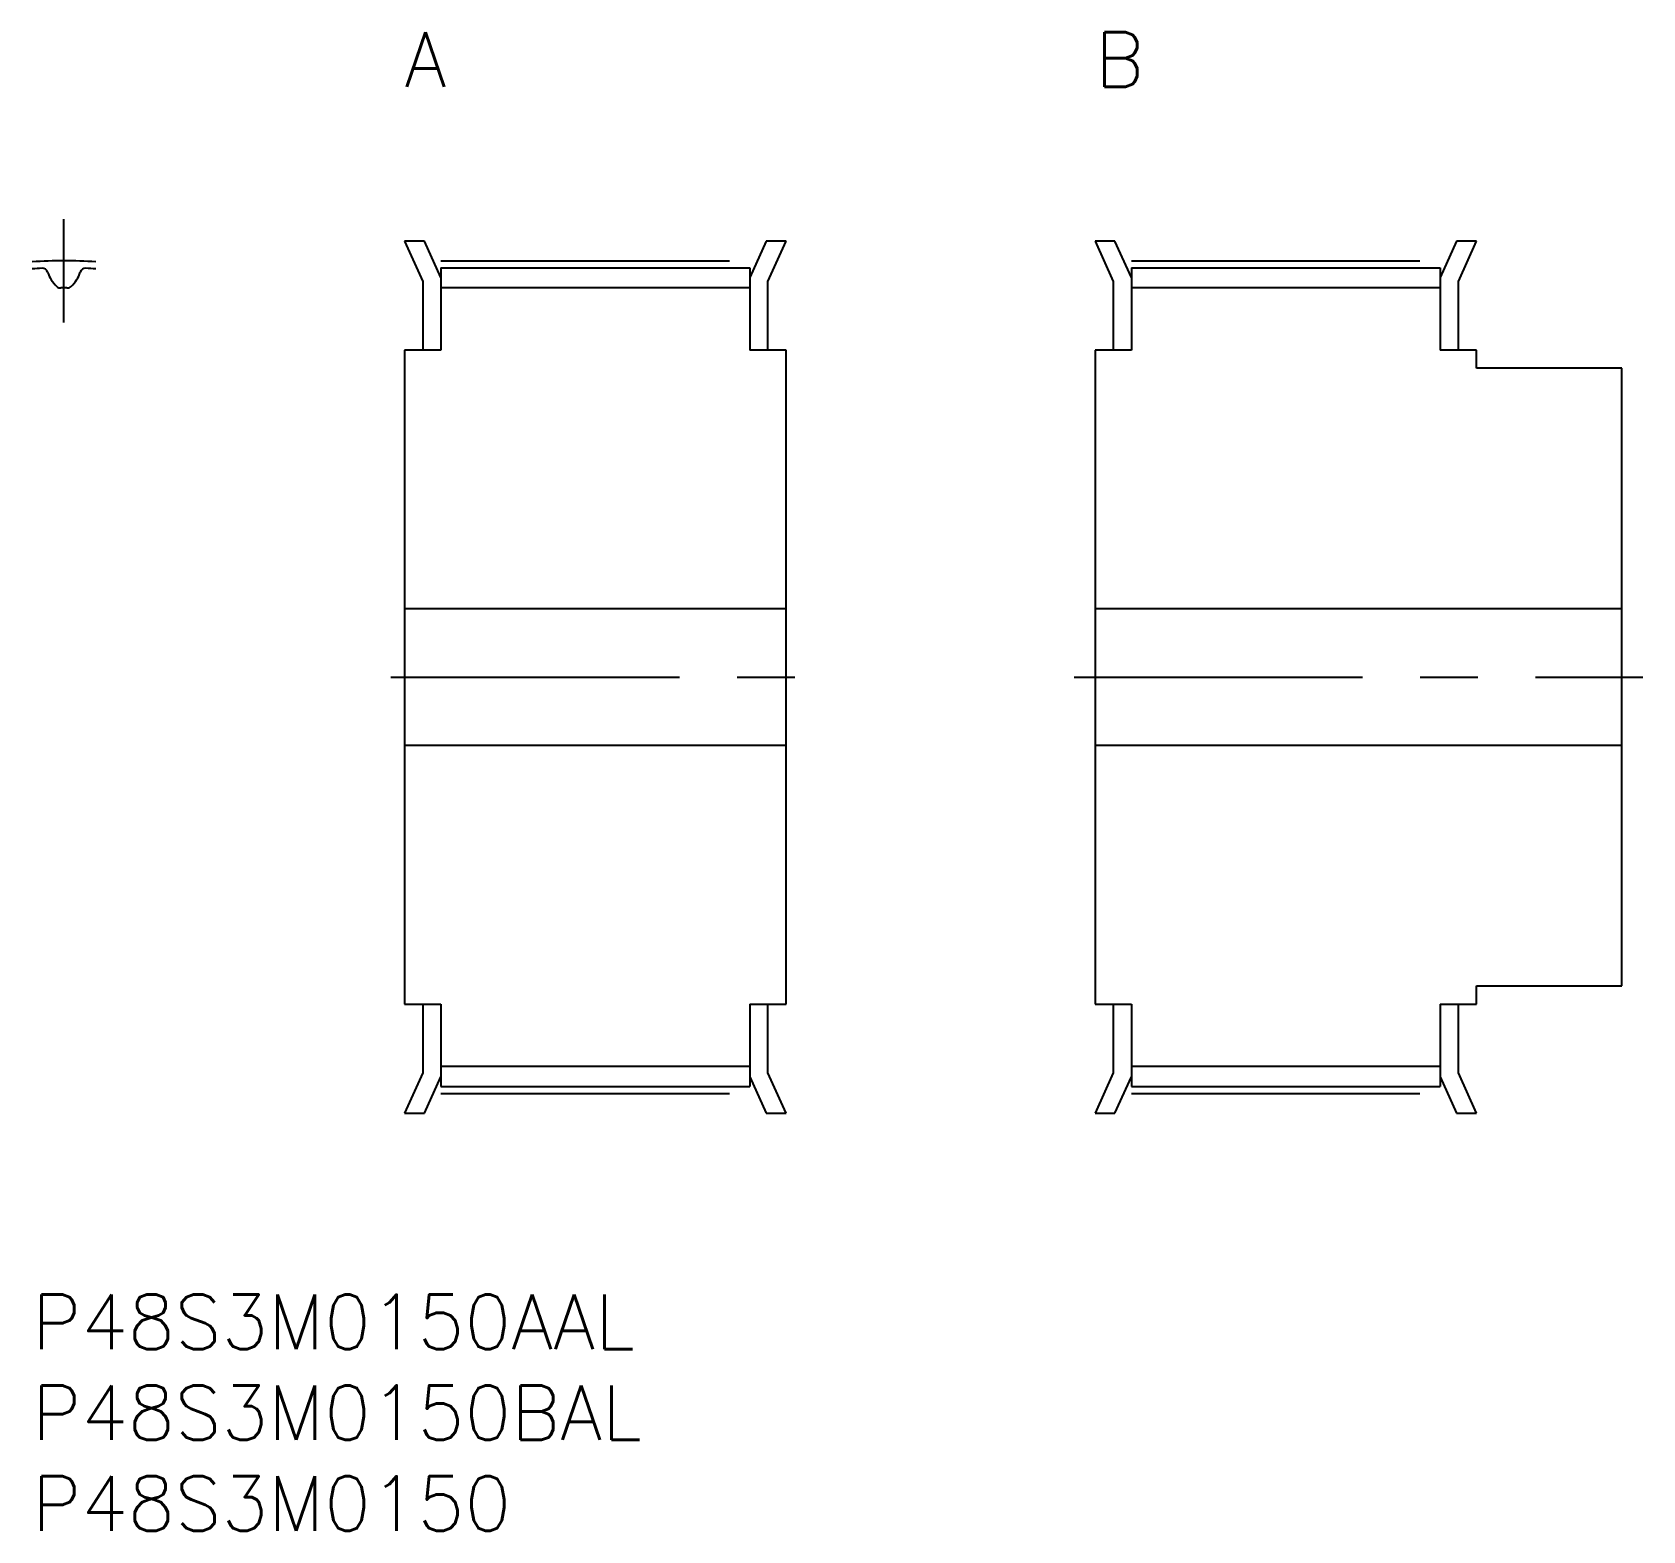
# Model space of a CAD drawing. Extents: x 0 to 88.6, y -13 to 69.5.
import ezdxf

# ---------------------------------------------------------------- set-up
doc = ezdxf.new("R2010")
doc.units = 0
doc.header["$LTSCALE"] = 0.5
doc.linetypes.add('CENTER', pattern=[50.8, 31.75, -6.35, 6.35, -6.35])
for name, color, linetype in [('MSM_CENTER', 1, 'CENTER'), ('MSM_CONTINUOUS', 7, 'CONTINUOUS'), ('MSM_PART_NUMBER', 7, 'CONTINUOUS')]:
    doc.layers.add(name, color=color, linetype=linetype)
doc.styles.get("Standard").update_dxf_attribs({"font": 'txt.shx', "height": 1, "bigfont": 'bigfont.shx'})

# ---------------------------------------------------------------- blocks, each defined once
blk = doc.blocks.new('*U36')
at = {"layer": 'MSM_PART_NUMBER'}
blk.add_text('P48S3M0150AAL', height=3, dxfattribs=at).set_placement((0, -3))
blk = doc.blocks.new('*U37')
at = {"layer": 'MSM_PART_NUMBER'}
blk.add_text('P48S3M0150BAL', height=3, dxfattribs=at).set_placement((0, -8))
blk = doc.blocks.new('*U38')
at = {"layer": 'MSM_PART_NUMBER'}
blk.add_text('P48S3M0150', height=3, dxfattribs=at).set_placement((0, -13))
blk = doc.blocks.new('*U39')
at = {"layer": 'MSM_PART_NUMBER'}
blk.add_text('A', height=3, dxfattribs=at).set_placement((20.495, 66.5))
blk = doc.blocks.new('*U40')
at = {"layer": 'MSM_PART_NUMBER'}
blk.add_text('B', height=3, dxfattribs=at).set_placement((58.495, 66.5))

msp = doc.modelspace()

# ---------------------------------------------------------------- linework, layer by layer
at = {"layer": 'MSM_CENTER'}
for p, q in [((1.747, 53.518), (1.747, 59.2)), ((22.495, 56.92), (39.495, 56.92)), ((60.495, 56.92), (77.495, 56.92)), ((19.745, 34), (42.245, 34)), ((57.345, 34), (88.645, 34)), ((22.495, 11.08), (39.495, 11.08)), ((60.495, 11.08), (77.495, 11.08))]:
    msp.add_line(p, q, dxfattribs=at)
msp.add_arc((1.747, 34), 22.92, 85.62779, 94.37221, dxfattribs=at)
at = {"layer": 'MSM_CONTINUOUS'}
for p, q in [((21.592, 58), (20.495, 58)), ((20.495, 58), (21.495, 55.785)), ((22.495, 56.001), (21.592, 58)), ((40.397, 58), (39.495, 56.001)), ((41.495, 58), (40.397, 58)), ((40.495, 55.785), (41.495, 58)), ((59.592, 58), (58.495, 58)), ((58.495, 58), (59.495, 55.785)), ((60.495, 56.001), (59.592, 58)), ((78.397, 58), (77.495, 56.001)), ((79.495, 58), (78.397, 58)), ((78.495, 55.785), (79.495, 58)), ((22.495, 56.535), (22.495, 52)), ((22.495, 56.535), (39.495, 56.535)), ((39.495, 56.535), (39.495, 52)), ((60.495, 56.535), (60.495, 52)), ((60.495, 56.535), (77.495, 56.535)), ((77.495, 56.535), (77.495, 52)), ((21.495, 55.785), (21.495, 52)), ((39.495, 55.425), (22.495, 55.425)), ((40.495, 52), (40.495, 55.785)), ((59.495, 55.785), (59.495, 52)), ((77.495, 55.425), (60.495, 55.425)), ((78.495, 52), (78.495, 55.785)), ((20.495, 52), (20.495, 16)), ((22.495, 52), (20.495, 52)), ((41.495, 52), (39.495, 52)), ((41.495, 16), (41.495, 52)), ((58.495, 52), (58.495, 16)), ((60.495, 52), (58.495, 52)), ((79.495, 52), (77.495, 52)), ((79.495, 51), (79.495, 52)), ((87.495, 51), (79.495, 51)), ((87.495, 17), (87.495, 51)), ((41.495, 37.75), (20.495, 37.75)), ((87.495, 37.75), (58.495, 37.75)), ((20.495, 30.25), (41.495, 30.25)), ((58.495, 30.25), (87.495, 30.25)), ((79.495, 16), (79.495, 17)), ((79.495, 17), (87.495, 17)), ((20.495, 16), (22.495, 16)), ((21.495, 16), (21.495, 12.215)), ((22.495, 16), (22.495, 11.465)), ((39.495, 16), (39.495, 11.465)), ((39.495, 16), (41.495, 16)), ((40.495, 12.215), (40.495, 16)), ((58.495, 16), (60.495, 16)), ((59.495, 16), (59.495, 12.215)), ((60.495, 16), (60.495, 11.465)), ((77.495, 16), (77.495, 11.465)), ((77.495, 16), (79.495, 16)), ((78.495, 12.215), (78.495, 16)), ((22.495, 12.575), (39.495, 12.575)), ((60.495, 12.575), (77.495, 12.575)), ((21.495, 12.215), (20.495, 10)), ((21.592, 10), (22.495, 11.999)), ((39.495, 11.999), (40.397, 10)), ((41.495, 10), (40.495, 12.215)), ((59.495, 12.215), (58.495, 10)), ((59.592, 10), (60.495, 11.999)), ((77.495, 11.999), (78.397, 10)), ((79.495, 10), (78.495, 12.215)), ((22.495, 11.465), (39.495, 11.465)), ((60.495, 11.465), (77.495, 11.465)), ((20.495, 10), (21.592, 10)), ((40.397, 10), (41.495, 10)), ((58.495, 10), (59.592, 10)), ((78.397, 10), (79.495, 10))]:
    msp.add_line(p, q, dxfattribs=at)
for centre, radius, start, end in [((1.747, 34), 22.535, 93.05294, 94.44706), ((0.563, 56.203), 0.3, 18.35901, 93.05294), ((2.722, 56.92), 1.975, 198.35901, 225.90639), ((0.772, 56.92), 1.975, 314.09361, 341.64099), ((2.932, 56.203), 0.3, 86.94706, 161.641), ((1.747, 34), 22.535, 85.55294, 86.94706), ((1.557, 55.717), 0.3, 225.90639, 274.80386), ((1.747, 53.45), 1.975, 85.19614, 94.80386), ((1.938, 55.717), 0.3, 265.19614, 314.09361)]:
    msp.add_arc(centre, radius, start, end, dxfattribs=at)

# ---------------------------------------------------------------- block references
for name in ['*U39', '*U40', '*U36', '*U37', '*U38']:
    msp.add_blockref(name, (0, 0), dxfattribs=at)

doc.saveas('drawing.dxf')
